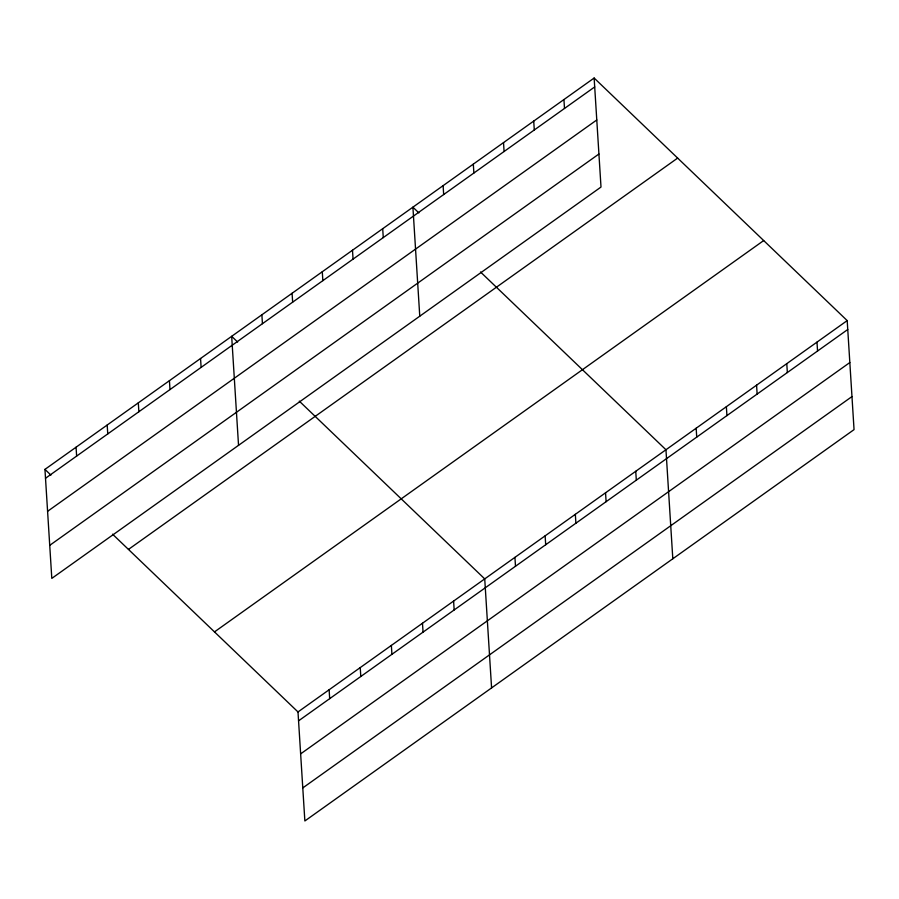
<?xml version="1.0" encoding="UTF-8"?>
<svg xmlns="http://www.w3.org/2000/svg" width="899" height="899" viewBox="0 0 899 899"><rect width="100%" height="100%" fill="white"/><g stroke="black" fill="none" stroke-linecap="round" stroke-linejoin="round"><path stroke-width="1.35" d="M594.138 78.033L601.004 187.048L51.805 578.394L44.95 469.379L594.138 78.033L847.195 320.606L854.05 429.621L304.862 820.967L297.996 711.952L112.555 534.175M45.512 478.268L594.7 86.933M47.591 511.306L596.779 119.972M49.726 545.345L598.925 154.01M128.456 549.424L677.644 158.089M214.49 631.896L763.689 240.561M297.996 711.952L847.195 320.606M298.558 720.841L847.746 329.506M300.637 753.879L849.825 362.544M302.783 787.917L851.971 396.583M418.878 212.894L412.911 207.186L419.766 316.19M480.504 271.981L665.957 449.758L672.812 558.762M237.639 342.036L231.672 336.327L238.538 445.331M299.277 401.123L484.73 578.9L491.584 687.904M44.95 469.379L50.917 475.099M816.989 342.137L817.551 351.026M786.782 363.657L787.344 372.557M756.576 385.177L757.138 394.077M726.37 406.708L726.931 415.596M696.163 428.227L696.725 437.128M635.75 471.278L636.312 480.167M605.544 492.798L606.106 501.698M563.931 99.564L564.493 108.453M575.338 514.329L575.899 523.218M533.725 121.084L534.287 129.984M545.131 535.849L545.693 544.738M503.53 142.604L504.081 151.504M514.936 557.369L515.487 566.269M473.324 164.135L473.874 173.024M443.117 185.655L443.668 194.555M453.602 601.071L454.164 609.96M422.485 623.243L423.047 632.143M382.704 228.706L383.266 237.594M391.368 645.426L391.919 654.315M352.498 250.225L353.06 259.126M360.241 667.597L360.802 676.498M322.292 271.756L322.853 280.645M329.124 689.769L329.686 698.669M292.085 293.276L292.647 302.165M261.879 314.796L262.441 323.696M200.556 358.499L201.118 367.388M169.428 380.67L169.99 389.57M138.311 402.853L138.873 411.742M107.195 425.025L107.756 433.925M76.067 447.196L76.629 456.096"/></g></svg>
